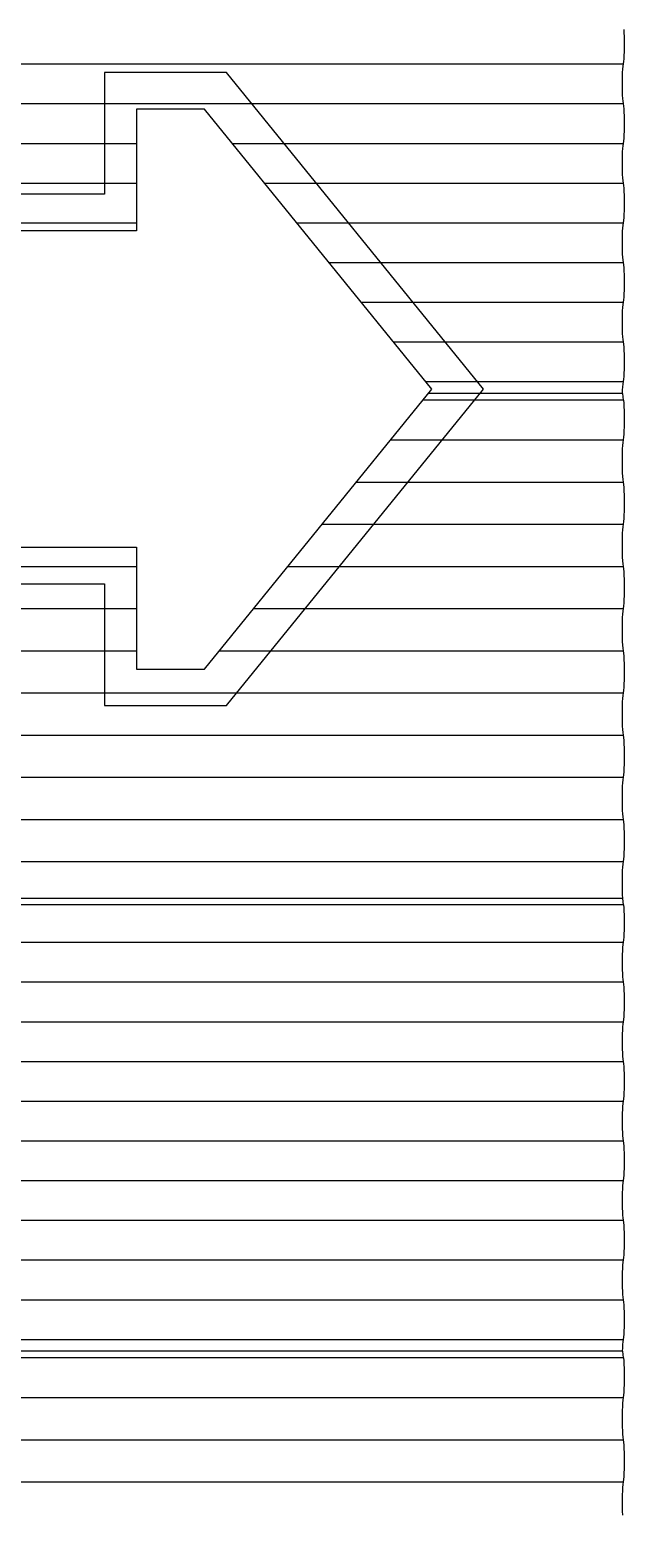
# Model space of a CAD drawing. Header units: millimetres. Extents: x 5512 to 5596, y 903 to 1082.
# Drawn here: x 5565.39 to 5567.58, y 980.04 to 985.52 of the extents above; entities that cross this region are included whole.
import ezdxf

# ---------------------------------------------------------------- set-up
doc = ezdxf.new("R2010")
doc.units = ezdxf.units.MM
doc.layers.add('0-COTAS', color=8, linetype='Continuous')

msp = doc.modelspace()

# ---------------------------------------------------------------- linework, layer by layer
at = {"layer": '0-COTAS'}
for p, q in [((5567.5816, 985.5179), (5567.5825, 985.5058)), ((5567.5825, 985.5058), (5567.5831, 985.4925)), ((5567.5831, 985.4925), (5567.5834, 985.4784)), ((5567.5834, 985.4494), (5567.5831, 985.4353)), ((5567.5834, 985.4784), (5567.5836, 985.4639)), ((5567.5836, 985.4639), (5567.5834, 985.4494)), ((5562.0653, 985.3907), (5567.5794, 985.3907)), ((5567.5783, 985.382), (5567.5773, 985.3715)), ((5567.5794, 985.3907), (5567.5783, 985.382)), ((5567.5806, 985.3994), (5567.5794, 985.3907)), ((5567.5816, 985.41), (5567.5806, 985.3994)), ((5567.5825, 985.4221), (5567.5816, 985.41)), ((5567.5831, 985.4353), (5567.5825, 985.4221)), ((5567.5755, 985.332), (5567.5753, 985.3175)), ((5567.5758, 985.3461), (5567.5755, 985.332)), ((5567.5764, 985.3594), (5567.5758, 985.3461)), ((5567.5773, 985.3715), (5567.5764, 985.3594)), ((5567.5753, 985.3175), (5567.5755, 985.303)), ((5567.5755, 985.303), (5567.5758, 985.2889)), ((5567.5758, 985.2889), (5567.5764, 985.2756)), ((5567.5764, 985.2756), (5567.5773, 985.2635)), ((5562.0653, 985.2443), (5567.5794, 985.2443)), ((5567.5773, 985.2635), (5567.5783, 985.253)), ((5567.5783, 985.253), (5567.5794, 985.2443)), ((5567.5794, 985.2443), (5567.5806, 985.2356)), ((5567.5806, 985.2356), (5567.5816, 985.225)), ((5567.5816, 985.225), (5567.5825, 985.2129)), ((5567.5825, 985.2129), (5567.5831, 985.1997)), ((5567.5831, 985.1997), (5567.5834, 985.1856)), ((5567.5834, 985.1856), (5567.5836, 985.1711)), ((5567.5836, 985.1711), (5567.5834, 985.1566)), ((5567.5816, 985.1171), (5567.5806, 985.1066)), ((5567.5825, 985.1292), (5567.5816, 985.1171)), ((5567.5831, 985.1425), (5567.5825, 985.1292)), ((5567.5834, 985.1566), (5567.5831, 985.1425)), ((5562.0653, 985.0979), (5565.7862, 985.0979)), ((5566.1392, 985.0979), (5567.5794, 985.0979)), ((5567.5758, 985.0532), (5567.5755, 985.0391)), ((5567.5764, 985.0665), (5567.5758, 985.0532)), ((5567.5773, 985.0786), (5567.5764, 985.0665)), ((5567.5783, 985.0891), (5567.5773, 985.0786)), ((5567.5794, 985.0979), (5567.5783, 985.0891)), ((5567.5806, 985.1066), (5567.5794, 985.0979)), ((5567.5755, 985.0391), (5567.5753, 985.0246)), ((5567.5753, 985.0246), (5567.5755, 985.0101)), ((5567.5755, 985.0101), (5567.5758, 984.996)), ((5562.0653, 984.9514), (5565.7862, 984.9514)), ((5566.258, 984.9514), (5567.5794, 984.9514)), ((5567.5758, 984.996), (5567.5764, 984.9828)), ((5567.5764, 984.9828), (5567.5773, 984.9707)), ((5567.5773, 984.9707), (5567.5783, 984.9601)), ((5567.5783, 984.9601), (5567.5794, 984.9514)), ((5567.5794, 984.9514), (5567.5806, 984.9427)), ((5567.5806, 984.9427), (5567.5816, 984.9322)), ((5567.5816, 984.9322), (5567.5825, 984.9201)), ((5567.5825, 984.9201), (5567.5831, 984.9068)), ((5567.5831, 984.9068), (5567.5834, 984.8927)), ((5567.5834, 984.8927), (5567.5836, 984.8782)), ((5567.5825, 984.8363), (5567.5816, 984.8242)), ((5567.5831, 984.8496), (5567.5825, 984.8363)), ((5567.5834, 984.8637), (5567.5831, 984.8496)), ((5567.5836, 984.8782), (5567.5834, 984.8637)), ((5562.0653, 984.805), (5565.7862, 984.805)), ((5566.3769, 984.805), (5567.5794, 984.805)), ((5567.5773, 984.7857), (5567.5764, 984.7737)), ((5567.5783, 984.7963), (5567.5773, 984.7857)), ((5567.5794, 984.805), (5567.5783, 984.7963)), ((5567.5806, 984.8137), (5567.5794, 984.805)), ((5567.5816, 984.8242), (5567.5806, 984.8137)), ((5567.5755, 984.7463), (5567.5753, 984.7318)), ((5567.5753, 984.7318), (5567.5755, 984.7173)), ((5567.5758, 984.7604), (5567.5755, 984.7463)), ((5567.5764, 984.7737), (5567.5758, 984.7604)), ((5567.5755, 984.7173), (5567.5758, 984.7032)), ((5567.5758, 984.7032), (5567.5764, 984.6899)), ((5567.5764, 984.6899), (5567.5773, 984.6778)), ((5567.5773, 984.6778), (5567.5783, 984.6673)), ((5566.4958, 984.6586), (5567.5794, 984.6586)), ((5567.5783, 984.6673), (5567.5794, 984.6586)), ((5567.5794, 984.6586), (5567.5806, 984.6499)), ((5567.5806, 984.6499), (5567.5816, 984.6393)), ((5567.5816, 984.6393), (5567.5825, 984.6272)), ((5567.5825, 984.6272), (5567.5831, 984.6139)), ((5567.5831, 984.6139), (5567.5834, 984.5999)), ((5567.5834, 984.5708), (5567.5831, 984.5568)), ((5567.5834, 984.5999), (5567.5836, 984.5853)), ((5567.5836, 984.5853), (5567.5834, 984.5708)), ((5566.6146, 984.5121), (5567.5794, 984.5121)), ((5567.5794, 984.5121), (5567.5783, 984.5034)), ((5567.5806, 984.5208), (5567.5794, 984.5121)), ((5567.5816, 984.5314), (5567.5806, 984.5208)), ((5567.5825, 984.5435), (5567.5816, 984.5314)), ((5567.5831, 984.5568), (5567.5825, 984.5435)), ((5567.5755, 984.4534), (5567.5753, 984.4389)), ((5567.5758, 984.4675), (5567.5755, 984.4534)), ((5567.5764, 984.4808), (5567.5758, 984.4675)), ((5567.5773, 984.4929), (5567.5764, 984.4808)), ((5567.5783, 984.5034), (5567.5773, 984.4929)), ((5567.5753, 984.4389), (5567.5755, 984.4244)), ((5567.5755, 984.4244), (5567.5758, 984.4103)), ((5567.5758, 984.4103), (5567.5764, 984.397)), ((5567.5764, 984.397), (5567.5773, 984.385)), ((5566.7335, 984.3657), (5567.5794, 984.3657)), ((5567.5773, 984.385), (5567.5783, 984.3744)), ((5567.5783, 984.3744), (5567.5794, 984.3657)), ((5567.5794, 984.3657), (5567.5806, 984.357)), ((5567.5806, 984.357), (5567.5816, 984.3465)), ((5567.5816, 984.3465), (5567.5825, 984.3344)), ((5567.5825, 984.3344), (5567.5831, 984.3211)), ((5567.5831, 984.3211), (5567.5834, 984.307)), ((5567.5834, 984.307), (5567.5836, 984.2925)), ((5567.5836, 984.2925), (5567.5834, 984.278)), ((5567.5816, 984.2385), (5567.5806, 984.228)), ((5567.5825, 984.2506), (5567.5816, 984.2385)), ((5567.5831, 984.2639), (5567.5825, 984.2506)), ((5567.5834, 984.278), (5567.5831, 984.2639)), ((5566.8524, 984.2193), (5567.5794, 984.2193)), ((5567.5764, 984.1879), (5567.5759, 984.176)), ((5567.5773, 984.2), (5567.5764, 984.1879)), ((5567.5783, 984.2106), (5567.5773, 984.2)), ((5567.5794, 984.2193), (5567.5783, 984.2106)), ((5567.5806, 984.228), (5567.5794, 984.2193)), ((5567.5806, 984.151), (5566.8412, 984.151)), ((5567.5759, 984.176), (5566.8614, 984.176)), ((5567.5784, 984.176), (5567.5759, 984.176)), ((5567.5806, 984.151), (5567.5784, 984.176)), ((5567.5806, 984.151), (5567.5816, 984.1398)), ((5567.5816, 984.1398), (5567.5825, 984.127)), ((5567.5825, 984.127), (5567.5831, 984.1129)), ((5567.5831, 984.1129), (5567.5834, 984.0979)), ((5567.5834, 984.0979), (5567.5836, 984.0825)), ((5567.5836, 984.0825), (5567.5834, 984.0671)), ((5567.5806, 984.014), (5567.5794, 984.0048)), ((5567.5816, 984.0252), (5567.5806, 984.014)), ((5567.5825, 984.038), (5567.5816, 984.0252)), ((5567.5831, 984.0521), (5567.5825, 984.038)), ((5567.5834, 984.0671), (5567.5831, 984.0521)), ((5566.7224, 984.0048), (5567.5794, 984.0048)), ((5567.5764, 983.9715), (5567.5758, 983.9574)), ((5567.5773, 983.9843), (5567.5764, 983.9715)), ((5567.5783, 983.9955), (5567.5773, 983.9843)), ((5567.5794, 984.0048), (5567.5783, 983.9955)), ((5567.5755, 983.9424), (5567.5753, 983.927)), ((5567.5753, 983.927), (5567.5755, 983.9116)), ((5567.5758, 983.9574), (5567.5755, 983.9424)), ((5567.5755, 983.9116), (5567.5758, 983.8966)), ((5566.5962, 983.8492), (5567.5794, 983.8492)), ((5567.5758, 983.8966), (5567.5764, 983.8825)), ((5567.5764, 983.8825), (5567.5773, 983.8697)), ((5567.5773, 983.8697), (5567.5783, 983.8585)), ((5567.5783, 983.8585), (5567.5794, 983.8492)), ((5567.5794, 983.8492), (5567.5806, 983.84)), ((5567.5806, 983.84), (5567.5816, 983.8288)), ((5567.5816, 983.8288), (5567.5825, 983.816)), ((5567.5825, 983.816), (5567.5831, 983.8019)), ((5567.5831, 983.8019), (5567.5834, 983.7869)), ((5567.5831, 983.7411), (5567.5825, 983.727)), ((5567.5834, 983.7561), (5567.5831, 983.7411)), ((5567.5834, 983.7869), (5567.5836, 983.7715)), ((5567.5836, 983.7715), (5567.5834, 983.7561)), ((5566.47, 983.6937), (5567.5794, 983.6937)), ((5567.5783, 983.6845), (5567.5773, 983.6733)), ((5567.5794, 983.6937), (5567.5783, 983.6845)), ((5567.5806, 983.703), (5567.5794, 983.6937)), ((5567.5816, 983.7142), (5567.5806, 983.703)), ((5567.5825, 983.727), (5567.5816, 983.7142)), ((5567.5755, 983.6314), (5567.5753, 983.616)), ((5567.5758, 983.6464), (5567.5755, 983.6314)), ((5567.5764, 983.6605), (5567.5758, 983.6464)), ((5567.5773, 983.6733), (5567.5764, 983.6605)), ((5567.5753, 983.616), (5567.5755, 983.6006)), ((5567.5755, 983.6006), (5567.5758, 983.5856)), ((5567.5758, 983.5856), (5567.5764, 983.5715)), ((5562.0653, 983.5382), (5565.7862, 983.5382)), ((5566.3437, 983.5382), (5567.5794, 983.5382)), ((5567.5764, 983.5715), (5567.5773, 983.5587)), ((5567.5773, 983.5587), (5567.5783, 983.5475)), ((5567.5783, 983.5475), (5567.5794, 983.5382)), ((5567.5794, 983.5382), (5567.5806, 983.529)), ((5567.5806, 983.529), (5567.5816, 983.5178)), ((5567.5816, 983.5178), (5567.5825, 983.5049)), ((5567.5825, 983.5049), (5567.5831, 983.4908)), ((5567.5831, 983.4908), (5567.5834, 983.4759)), ((5567.5834, 983.4759), (5567.5836, 983.4605)), ((5567.5825, 983.416), (5567.5816, 983.4032)), ((5567.5831, 983.4301), (5567.5825, 983.416)), ((5567.5834, 983.4451), (5567.5831, 983.4301)), ((5567.5836, 983.4605), (5567.5834, 983.4451)), ((5562.0653, 983.3827), (5565.7862, 983.3827)), ((5566.2175, 983.3827), (5567.5794, 983.3827)), ((5567.5773, 983.3623), (5567.5764, 983.3494)), ((5567.5783, 983.3735), (5567.5773, 983.3623)), ((5567.5794, 983.3827), (5567.5783, 983.3735)), ((5567.5806, 983.392), (5567.5794, 983.3827)), ((5567.5816, 983.4032), (5567.5806, 983.392)), ((5567.5755, 983.3204), (5567.5753, 983.305)), ((5567.5753, 983.305), (5567.5755, 983.2896)), ((5567.5758, 983.3353), (5567.5755, 983.3204)), ((5567.5764, 983.3494), (5567.5758, 983.3353)), ((5567.5755, 983.2896), (5567.5758, 983.2746)), ((5567.5758, 983.2746), (5567.5764, 983.2605)), ((5567.5764, 983.2605), (5567.5773, 983.2476)), ((5567.5773, 983.2476), (5567.5783, 983.2364)), ((5562.0653, 983.2272), (5565.7862, 983.2272)), ((5566.0913, 983.2272), (5567.5794, 983.2272)), ((5567.5783, 983.2364), (5567.5794, 983.2272)), ((5567.5794, 983.2272), (5567.5806, 983.218)), ((5567.5806, 983.218), (5567.5816, 983.2068)), ((5567.5816, 983.2068), (5567.5825, 983.1939)), ((5567.5825, 983.1939), (5567.5831, 983.1798)), ((5567.5831, 983.1798), (5567.5834, 983.1649)), ((5567.5834, 983.1649), (5567.5836, 983.1494)), ((5567.5836, 983.1494), (5567.5834, 983.134)), ((5567.5816, 983.0921), (5567.5806, 983.0809)), ((5567.5825, 983.105), (5567.5816, 983.0921)), ((5567.5831, 983.1191), (5567.5825, 983.105)), ((5567.5834, 983.134), (5567.5831, 983.1191)), ((5562.0653, 983.0717), (5567.5794, 983.0717)), ((5567.5764, 983.0384), (5567.5758, 983.0243)), ((5567.5773, 983.0512), (5567.5764, 983.0384)), ((5567.5783, 983.0624), (5567.5773, 983.0512)), ((5567.5794, 983.0717), (5567.5783, 983.0624)), ((5567.5806, 983.0809), (5567.5794, 983.0717)), ((5567.5755, 983.0093), (5567.5753, 982.9939)), ((5567.5753, 982.9939), (5567.5755, 982.9785)), ((5567.5758, 983.0243), (5567.5755, 983.0093)), ((5567.5755, 982.9785), (5567.5758, 982.9636)), ((5567.5758, 982.9636), (5567.5764, 982.9495)), ((5567.5764, 982.9495), (5567.5773, 982.9366)), ((5567.5773, 982.9366), (5567.5783, 982.9254)), ((5567.5783, 982.9254), (5567.5794, 982.9162)), ((5562.0653, 982.9162), (5567.5794, 982.9162)), ((5567.5794, 982.9162), (5567.5806, 982.9069)), ((5567.5806, 982.9069), (5567.5816, 982.8957)), ((5567.5816, 982.8957), (5567.5825, 982.8829)), ((5567.5825, 982.8829), (5567.5831, 982.8688)), ((5567.5831, 982.8688), (5567.5834, 982.8538)), ((5567.5834, 982.823), (5567.5831, 982.808)), ((5567.5834, 982.8538), (5567.5836, 982.8384)), ((5567.5836, 982.8384), (5567.5834, 982.823)), ((5562.0653, 982.7607), (5567.5794, 982.7607)), ((5567.5794, 982.7607), (5567.5783, 982.7514)), ((5567.5806, 982.7699), (5567.5794, 982.7607)), ((5567.5816, 982.7811), (5567.5806, 982.7699)), ((5567.5825, 982.7939), (5567.5816, 982.7811)), ((5567.5831, 982.808), (5567.5825, 982.7939)), ((5567.5758, 982.7133), (5567.5755, 982.6983)), ((5567.5764, 982.7274), (5567.5758, 982.7133)), ((5567.5773, 982.7402), (5567.5764, 982.7274)), ((5567.5783, 982.7514), (5567.5773, 982.7402)), ((5567.5755, 982.6983), (5567.5753, 982.6829)), ((5567.5753, 982.6829), (5567.5755, 982.6675)), ((5567.5755, 982.6675), (5567.5758, 982.6525)), ((5567.5758, 982.6525), (5567.5764, 982.6384)), ((5562.0653, 982.6052), (5567.5794, 982.6052)), ((5567.5764, 982.6384), (5567.5773, 982.6256)), ((5567.5773, 982.6256), (5567.5783, 982.6144)), ((5567.5783, 982.6144), (5567.5794, 982.6052)), ((5567.5794, 982.6052), (5567.5806, 982.5959)), ((5567.5806, 982.5959), (5567.5816, 982.5847)), ((5567.5816, 982.5847), (5567.5825, 982.5719)), ((5567.5825, 982.5719), (5567.5831, 982.5578)), ((5567.5831, 982.5578), (5567.5834, 982.5428)), ((5567.5834, 982.5428), (5567.5836, 982.5274)), ((5567.5825, 982.4829), (5567.5816, 982.4701)), ((5567.5831, 982.497), (5567.5825, 982.4829)), ((5567.5834, 982.512), (5567.5831, 982.497)), ((5567.5836, 982.5274), (5567.5834, 982.512)), ((5562.0653, 982.4496), (5567.5794, 982.4496)), ((5567.5773, 982.4292), (5567.5764, 982.4164)), ((5567.5783, 982.4404), (5567.5773, 982.4292)), ((5567.5794, 982.4496), (5567.5783, 982.4404)), ((5567.5806, 982.4589), (5567.5794, 982.4496)), ((5567.5816, 982.4701), (5567.5806, 982.4589)), ((5567.5755, 982.3873), (5567.5753, 982.3719)), ((5567.5753, 982.3719), (5567.5755, 982.3565)), ((5567.5758, 982.4023), (5567.5755, 982.3873)), ((5567.5764, 982.4164), (5567.5758, 982.4023)), ((5567.5755, 982.3565), (5567.5758, 982.3415)), ((5567.5758, 982.3415), (5567.5764, 982.3274)), ((5567.5764, 982.3274), (5567.5773, 982.3146)), ((5567.5774, 982.3132), (5562.0643, 982.3132)), ((5567.5808, 982.2897), (5562.0666, 982.2897)), ((5567.5773, 982.3146), (5567.5774, 982.3132)), ((5567.5785, 982.3132), (5567.5774, 982.3132)), ((5567.5808, 982.2897), (5567.5785, 982.3132)), ((5567.5808, 982.2897), (5567.5818, 982.2792)), ((5567.5818, 982.2792), (5567.5826, 982.2671)), ((5567.5826, 982.2671), (5567.5832, 982.2538)), ((5567.5832, 982.2538), (5567.5836, 982.2397)), ((5567.5836, 982.2107), (5567.5832, 982.1966)), ((5567.5836, 982.2397), (5567.5837, 982.2252)), ((5567.5837, 982.2252), (5567.5836, 982.2107)), ((5562.0654, 982.152), (5567.5796, 982.152)), ((5567.5796, 982.152), (5567.5784, 982.1433)), ((5567.5808, 982.1607), (5567.5796, 982.152)), ((5567.5818, 982.1713), (5567.5808, 982.1607)), ((5567.5826, 982.1833), (5567.5818, 982.1713)), ((5567.5832, 982.1966), (5567.5826, 982.1833)), ((5567.576, 982.1074), (5567.5756, 982.0933)), ((5567.5766, 982.1207), (5567.576, 982.1074)), ((5567.5774, 982.1327), (5567.5766, 982.1207)), ((5567.5784, 982.1433), (5567.5774, 982.1327)), ((5567.5756, 982.0933), (5567.5755, 982.0788)), ((5567.5755, 982.0788), (5567.5756, 982.0643)), ((5567.5756, 982.0643), (5567.576, 982.0502)), ((5567.576, 982.0502), (5567.5766, 982.0369)), ((5562.0654, 982.0056), (5567.5796, 982.0056)), ((5567.5766, 982.0369), (5567.5774, 982.0248)), ((5567.5774, 982.0248), (5567.5784, 982.0143)), ((5567.5784, 982.0143), (5567.5796, 982.0056)), ((5567.5796, 982.0056), (5567.5808, 981.9969)), ((5567.5808, 981.9969), (5567.5818, 981.9863)), ((5567.5818, 981.9863), (5567.5826, 981.9742)), ((5567.5826, 981.9742), (5567.5832, 981.961)), ((5567.5832, 981.961), (5567.5836, 981.9469)), ((5567.5836, 981.9469), (5567.5837, 981.9324)), ((5567.5837, 981.9324), (5567.5836, 981.9178)), ((5567.5818, 981.8784), (5567.5808, 981.8678)), ((5567.5826, 981.8905), (5567.5818, 981.8784)), ((5567.5832, 981.9038), (5567.5826, 981.8905)), ((5567.5836, 981.9178), (5567.5832, 981.9038)), ((5562.0654, 981.8591), (5567.5796, 981.8591)), ((5567.5766, 981.8278), (5567.576, 981.8145)), ((5567.5774, 981.8399), (5567.5766, 981.8278)), ((5567.5784, 981.8504), (5567.5774, 981.8399)), ((5567.5796, 981.8591), (5567.5784, 981.8504)), ((5567.5808, 981.8678), (5567.5796, 981.8591)), ((5567.5756, 981.8004), (5567.5755, 981.7859)), ((5567.5755, 981.7859), (5567.5756, 981.7714)), ((5567.576, 981.8145), (5567.5756, 981.8004)), ((5567.5756, 981.7714), (5567.576, 981.7573)), ((5567.576, 981.7573), (5567.5766, 981.744)), ((5567.5766, 981.744), (5567.5774, 981.732)), ((5567.5774, 981.732), (5567.5784, 981.7214)), ((5567.5784, 981.7214), (5567.5796, 981.7127)), ((5562.0654, 981.7127), (5567.5796, 981.7127)), ((5567.5796, 981.7127), (5567.5808, 981.704)), ((5567.5808, 981.704), (5567.5818, 981.6935)), ((5567.5818, 981.6935), (5567.5826, 981.6814)), ((5567.5826, 981.6814), (5567.5832, 981.6681)), ((5567.5832, 981.6681), (5567.5836, 981.654)), ((5567.5832, 981.6109), (5567.5826, 981.5976)), ((5567.5836, 981.625), (5567.5832, 981.6109)), ((5567.5836, 981.654), (5567.5837, 981.6395)), ((5567.5837, 981.6395), (5567.5836, 981.625)), ((5562.0654, 981.5663), (5567.5796, 981.5663)), ((5567.5784, 981.5576), (5567.5774, 981.547)), ((5567.5796, 981.5663), (5567.5784, 981.5576)), ((5567.5808, 981.575), (5567.5796, 981.5663)), ((5567.5818, 981.5855), (5567.5808, 981.575)), ((5567.5826, 981.5976), (5567.5818, 981.5855)), ((5567.5756, 981.5076), (5567.5755, 981.4931)), ((5567.576, 981.5217), (5567.5756, 981.5076)), ((5567.5766, 981.5349), (5567.576, 981.5217)), ((5567.5774, 981.547), (5567.5766, 981.5349)), ((5567.5755, 981.4931), (5567.5756, 981.4786)), ((5567.5756, 981.4786), (5567.576, 981.4645)), ((5567.576, 981.4645), (5567.5766, 981.4512)), ((5567.5766, 981.4512), (5567.5774, 981.4391)), ((5562.0654, 981.4198), (5567.5796, 981.4198)), ((5567.5774, 981.4391), (5567.5784, 981.4286)), ((5567.5784, 981.4286), (5567.5796, 981.4198)), ((5567.5796, 981.4198), (5567.5808, 981.4111)), ((5567.5808, 981.4111), (5567.5818, 981.4006)), ((5567.5818, 981.4006), (5567.5826, 981.3885)), ((5567.5826, 981.3885), (5567.5832, 981.3752)), ((5567.5832, 981.3752), (5567.5836, 981.3611)), ((5567.5836, 981.3321), (5567.5832, 981.318)), ((5567.5836, 981.3611), (5567.5837, 981.3466)), ((5567.5837, 981.3466), (5567.5836, 981.3321)), ((5567.5808, 981.2821), (5567.5796, 981.2734)), ((5567.5818, 981.2927), (5567.5808, 981.2821)), ((5567.5826, 981.3048), (5567.5818, 981.2927)), ((5567.5832, 981.318), (5567.5826, 981.3048)), ((5562.0654, 981.2734), (5567.5796, 981.2734)), ((5567.576, 981.2288), (5567.5756, 981.2147)), ((5567.5766, 981.2421), (5567.576, 981.2288)), ((5567.5774, 981.2542), (5567.5766, 981.2421)), ((5567.5784, 981.2647), (5567.5774, 981.2542)), ((5567.5796, 981.2734), (5567.5784, 981.2647)), ((5567.5756, 981.2147), (5567.5755, 981.2002)), ((5567.5755, 981.2002), (5567.5756, 981.1857)), ((5567.5756, 981.1857), (5567.576, 981.1716)), ((5567.576, 981.1716), (5567.5766, 981.1583)), ((5562.0654, 981.127), (5567.5796, 981.127)), ((5567.5766, 981.1583), (5567.5774, 981.1462)), ((5567.5774, 981.1462), (5567.5784, 981.1357)), ((5567.5784, 981.1357), (5567.5796, 981.127)), ((5567.5796, 981.127), (5567.5808, 981.1183)), ((5567.5808, 981.1183), (5567.5818, 981.1077)), ((5567.5818, 981.1077), (5567.5826, 981.0957)), ((5567.5826, 981.0957), (5567.5832, 981.0824)), ((5567.5832, 981.0824), (5567.5836, 981.0683)), ((5567.5836, 981.0683), (5567.5837, 981.0538)), ((5567.5826, 981.0119), (5567.5818, 980.9998)), ((5567.5832, 981.0252), (5567.5826, 981.0119)), ((5567.5836, 981.0393), (5567.5832, 981.0252)), ((5567.5837, 981.0538), (5567.5836, 981.0393)), ((5562.0654, 980.9806), (5567.5796, 980.9806)), ((5567.5766, 980.9492), (5567.576, 980.9359)), ((5567.5774, 980.9613), (5567.5766, 980.9492)), ((5567.5784, 980.9719), (5567.5774, 980.9613)), ((5567.5796, 980.9806), (5567.5784, 980.9719)), ((5567.5808, 980.9893), (5567.5796, 980.9806)), ((5567.5818, 980.9998), (5567.5808, 980.9893)), ((5567.5756, 980.9218), (5567.5755, 980.9073)), ((5567.5755, 980.9073), (5567.5756, 980.8928)), ((5567.576, 980.9359), (5567.5756, 980.9218)), ((5567.5756, 980.8928), (5567.576, 980.8787)), ((5567.576, 980.8787), (5567.5766, 980.8655)), ((5567.5766, 980.8655), (5567.5774, 980.8534)), ((5567.5774, 980.8534), (5567.5784, 980.8428)), ((5567.5784, 980.8428), (5567.5796, 980.8341)), ((5562.0654, 980.8341), (5567.5796, 980.8341)), ((5567.5796, 980.8341), (5567.5808, 980.8254)), ((5567.5808, 980.8254), (5567.5818, 980.8149)), ((5567.5818, 980.8149), (5567.5826, 980.8028)), ((5567.5826, 980.8028), (5567.5832, 980.7895)), ((5567.5832, 980.7895), (5567.5836, 980.7754)), ((5567.5832, 980.7323), (5567.5826, 980.719)), ((5567.5836, 980.7464), (5567.5832, 980.7323)), ((5567.5836, 980.7754), (5567.5837, 980.7609)), ((5567.5837, 980.7609), (5567.5836, 980.7464)), ((5562.0654, 980.6877), (5567.5796, 980.6877)), ((5567.5784, 980.679), (5567.5774, 980.6684)), ((5567.5796, 980.6877), (5567.5784, 980.679)), ((5567.5808, 980.6964), (5567.5796, 980.6877)), ((5567.5818, 980.707), (5567.5808, 980.6964)), ((5567.5826, 980.719), (5567.5818, 980.707)), ((5567.576, 980.6444), (5562.0643, 980.6444)), ((5567.5808, 980.6194), (5562.0666, 980.6194)), ((5567.5766, 980.6564), (5567.576, 980.6444)), ((5567.5785, 980.6444), (5567.576, 980.6444)), ((5567.5774, 980.6684), (5567.5766, 980.6564)), ((5567.5808, 980.6194), (5567.5785, 980.6444)), ((5567.5808, 980.6194), (5567.5818, 980.6082)), ((5567.5818, 980.6082), (5567.5826, 980.5954)), ((5567.5826, 980.5954), (5567.5832, 980.5813)), ((5567.5832, 980.5813), (5567.5836, 980.5663)), ((5567.5836, 980.5663), (5567.5837, 980.5509)), ((5567.5832, 980.5206), (5567.5826, 980.5065)), ((5567.5836, 980.5355), (5567.5832, 980.5206)), ((5567.5837, 980.5509), (5567.5836, 980.5355)), ((5562.0654, 980.4732), (5567.5796, 980.4732)), ((5567.5784, 980.4639), (5567.5774, 980.4527)), ((5567.5796, 980.4732), (5567.5784, 980.4639)), ((5567.5808, 980.4824), (5567.5796, 980.4732)), ((5567.5818, 980.4936), (5567.5808, 980.4824)), ((5567.5826, 980.5065), (5567.5818, 980.4936)), ((5567.5756, 980.4108), (5567.5755, 980.3954)), ((5567.576, 980.4258), (5567.5756, 980.4108)), ((5567.5766, 980.4399), (5567.576, 980.4258)), ((5567.5774, 980.4527), (5567.5766, 980.4399)), ((5567.5755, 980.3954), (5567.5756, 980.38)), ((5567.5756, 980.38), (5567.576, 980.3651)), ((5567.576, 980.3651), (5567.5766, 980.351)), ((5567.5766, 980.351), (5567.5774, 980.3381)), ((5562.0654, 980.3177), (5567.5796, 980.3177)), ((5567.5774, 980.3381), (5567.5784, 980.3269)), ((5567.5784, 980.3269), (5567.5796, 980.3177)), ((5567.5796, 980.3177), (5567.5808, 980.3084)), ((5567.5808, 980.3084), (5567.5818, 980.2972)), ((5567.5818, 980.2972), (5567.5826, 980.2844)), ((5567.5826, 980.2844), (5567.5832, 980.2703)), ((5567.5832, 980.2703), (5567.5836, 980.2553)), ((5567.5836, 980.2553), (5567.5837, 980.2399)), ((5567.5837, 980.2399), (5567.5836, 980.2245)), ((5567.5818, 980.1826), (5567.5808, 980.1714)), ((5567.5826, 980.1954), (5567.5818, 980.1826)), ((5567.5832, 980.2095), (5567.5826, 980.1954)), ((5567.5836, 980.2245), (5567.5832, 980.2095)), ((5562.0654, 980.1622), (5567.5796, 980.1622)), ((5567.5766, 980.1289), (5567.576, 980.1148)), ((5567.5774, 980.1417), (5567.5766, 980.1289)), ((5567.5784, 980.1529), (5567.5774, 980.1417)), ((5567.5796, 980.1622), (5567.5784, 980.1529)), ((5567.5808, 980.1714), (5567.5796, 980.1622)), ((5567.5756, 980.0998), (5567.5755, 980.0844)), ((5567.5755, 980.0844), (5567.5756, 980.069)), ((5567.576, 980.1148), (5567.5756, 980.0998)), ((5567.5756, 980.069), (5567.576, 980.054)), ((5567.576, 980.054), (5567.5766, 980.0399))]:
    msp.add_line(p, q, dxfattribs=at)
for points in [[(5567.0648, 984.192), (5566.1173, 985.3592), (5565.6684, 985.3592), (5565.6684, 984.9103), (5565.2195, 984.9103), (5565.2195, 983.4738), (5565.6684, 983.4738), (5565.6684, 983.0249), (5566.1173, 983.0249)], [(5566.8745, 984.192), (5566.0363, 985.2246), (5565.7862, 985.2246), (5565.7862, 984.7756), (5565.3373, 984.7756), (5565.3373, 983.6085), (5565.7862, 983.6085), (5565.7862, 983.1595), (5566.0363, 983.1595)]]:
    msp.add_lwpolyline(points, close=True, dxfattribs=at)

doc.saveas('drawing.dxf')
